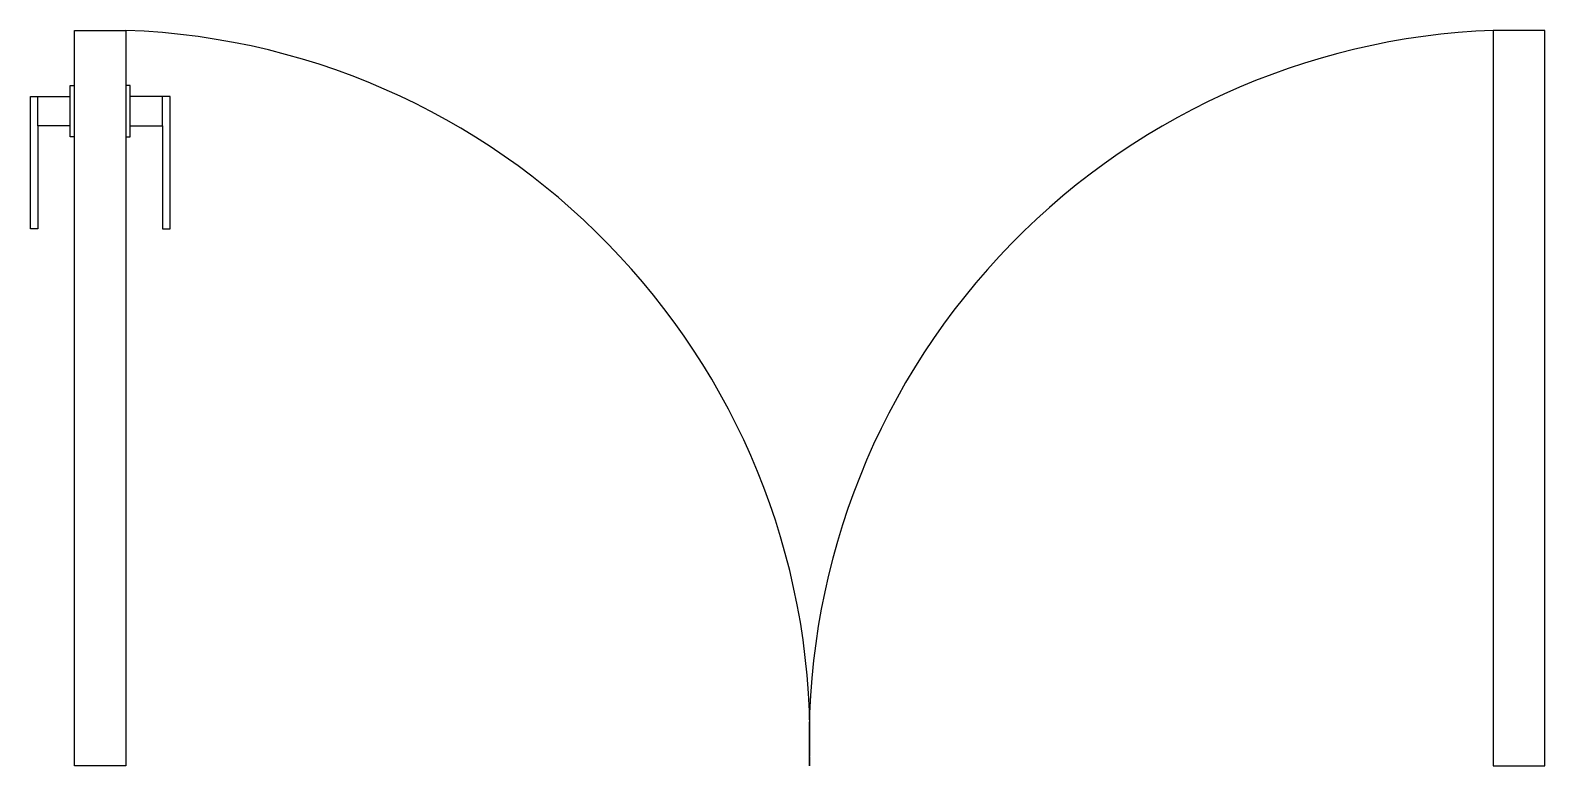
# Model space of a CAD drawing. Header units: millimetres. Extents: x -0.85 to 0.18, y 11.5 to 12.
import ezdxf

# ---------------------------------------------------------------- set-up
doc = ezdxf.new("R2010")
doc.units = ezdxf.units.MM
doc.header["$LTSCALE"] = 10
doc.layers.add('PORTAS', color=2, linetype='Continuous')
doc.layers.add('Portas_maçanetas', color=1, linetype='Continuous')

# ---------------------------------------------------------------- blocks, each defined once
blk = doc.blocks.new('maçaneta_01')
at = {"layer": 'Portas_maçanetas', "color": 1}
for points in [[(0, -0.0725), (-0.003, -0.0725), (-0.003, -0.065), (-0.025, -0.065), (-0.025, -0.135), (-0.03, -0.135), (-0.03, -0.045), (-0.003, -0.045), (-0.003, -0.0375), (0, -0.0375)], [(0.035, -0.0725), (0.038, -0.0725), (0.038, -0.065), (0.06, -0.065), (0.06, -0.135), (0.065, -0.135), (0.065, -0.045), (0.038, -0.045), (0.038, -0.0375), (0.035, -0.0375)], [(-0.025, -0.065), (-0.025, -0.045)], [(-0.003, -0.065), (-0.003, -0.045)], [(0.038, -0.065), (0.038, -0.045)], [(0.06, -0.065), (0.06, -0.045)]]:
    blk.add_lwpolyline(points, dxfattribs=at)

msp = doc.modelspace()

# ---------------------------------------------------------------- linework, layer by layer
at = {"layer": 'PORTAS'}
for points in [[(-0.8249, 12.0027), (-0.7899, 12.0027), (-0.7899, 11.5027), (-0.8249, 11.5027)], [(0.1751, 12.0027), (0.1401, 12.0027), (0.1401, 11.5027), (0.1751, 11.5027)]]:
    msp.add_lwpolyline(points, close=True, dxfattribs=at)
at = {"layer": 'PORTAS', "color": 1}
for centre, start, end in [((-0.8074, 11.5202), 357.9228, 87.9228), ((0.1576, 11.5202), 92.0772, 182.0772)]:
    msp.add_arc(centre, 0.4828, start, end, dxfattribs=at)

# ---------------------------------------------------------------- block references
at = {"layer": 'Portas_maçanetas'}
msp.add_blockref('maçaneta_01', (-0.8249, 12.0027), dxfattribs=at)

doc.saveas('drawing.dxf')
